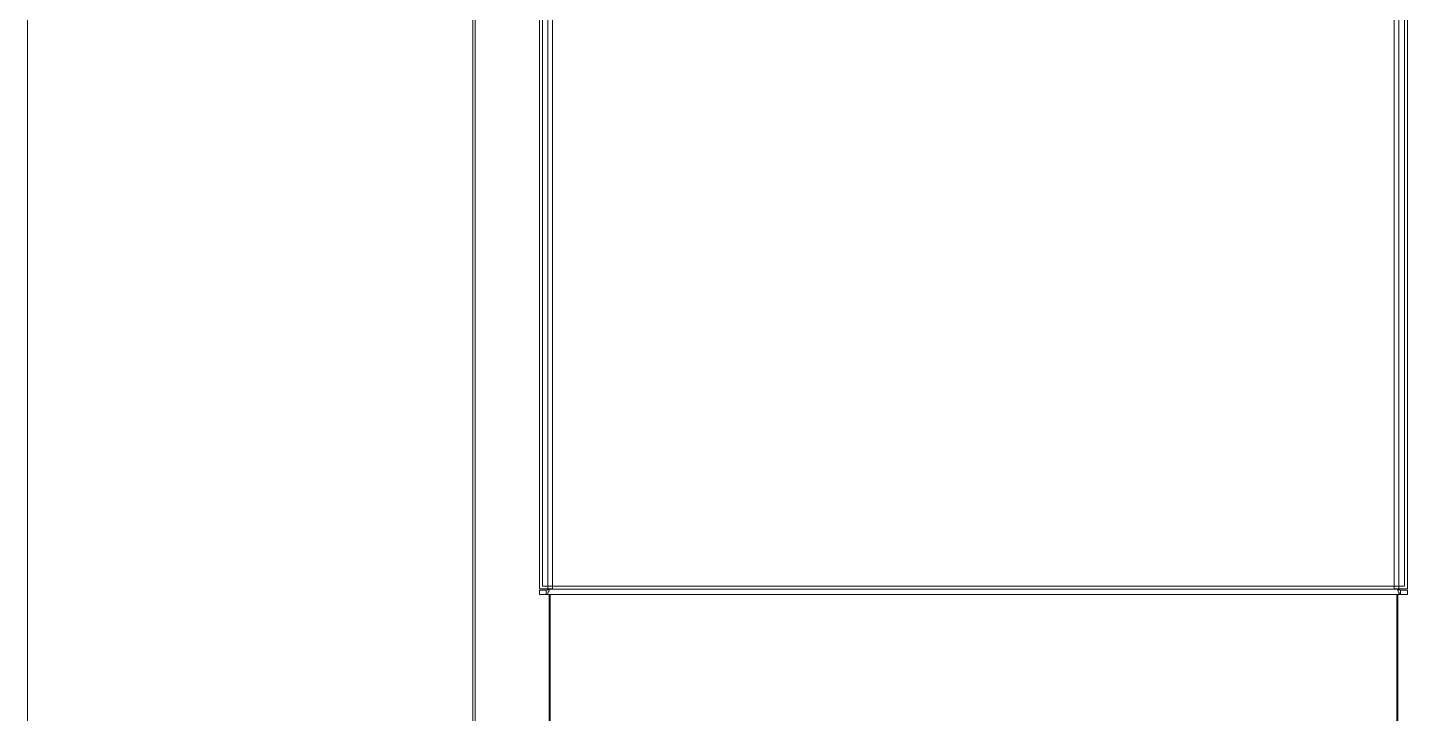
# Model space of a CAD drawing. Header units: millimetres. Extents: x 0 to 100, y -18 to 195.
# Drawn here: x 41.66 to 77.45, y 129.24 to 147.02 of the extents above; entities that cross this region are included whole.
import ezdxf

# ---------------------------------------------------------------- set-up
doc = ezdxf.new("R2010")
doc.units = ezdxf.units.MM
doc.layers.add('4203-78016_1_0', color=7, linetype='Continuous')
doc.layers.add('4203-78022_0', color=7, linetype='Continuous')

msp = doc.modelspace()

# ---------------------------------------------------------------- linework, layer by layer
at = {"layer": '4203-78016_1_0', "color": 0, "linetype": 'Continuous', "lineweight": 9}
for p, q in [((53.204, 194.297), (53.204, 63.125)), ((53.267, 194.297), (53.267, 63.125)), ((41.655, 63.125), (41.655, 189.269)), ((55.011, 132.539), (55.011, 189.269)), ((77.373, 132.539), (77.373, 189.269)), ((55.011, 132.539), (77.373, 132.539)), ((55.183, 132.469), (55.183, 132.454)), ((77.2, 132.469), (77.2, 132.454)), ((55.183, 132.319), (55.183, 63.125)), ((55.21, 132.319), (55.21, 63.125)), ((77.174, 132.319), (77.174, 63.125)), ((77.2, 132.319), (77.2, 63.125))]:
    msp.add_line(p, q, dxfattribs=at)
at = {"layer": '4203-78022_0', "color": 0, "linetype": 'Continuous', "lineweight": 9}
for p, q in [((54.934, 132.469), (54.934, 194.147)), ((55.154, 132.469), (55.154, 194.147)), ((55.274, 132.469), (55.274, 194.147)), ((77.109, 194.147), (77.109, 132.469)), ((77.229, 194.147), (77.229, 132.469)), ((77.449, 194.147), (77.449, 132.469)), ((55.274, 132.469), (54.934, 132.469)), ((54.934, 132.319), (54.934, 132.439)), ((55.11, 132.439), (54.934, 132.439)), ((55.11, 132.319), (55.11, 132.439)), ((55.185, 132.431), (55.195, 132.459)), ((55.195, 132.459), (55.195, 132.469)), ((77.188, 132.459), (55.195, 132.459)), ((77.109, 132.469), (77.449, 132.469)), ((77.188, 132.459), (77.188, 132.469)), ((77.198, 132.431), (77.188, 132.459)), ((77.273, 132.319), (77.273, 132.439)), ((77.449, 132.439), (77.273, 132.439)), ((77.449, 132.319), (77.449, 132.439)), ((77.449, 132.319), (54.934, 132.319))]:
    msp.add_line(p, q, dxfattribs=at)
for points in [[(55.11, 132.439), (55.12, 132.439), (55.131, 132.44), (55.142, 132.442), (55.153, 132.445), (55.163, 132.448), (55.174, 132.451), (55.185, 132.455), (55.195, 132.459)], [(77.273, 132.439), (77.263, 132.439), (77.252, 132.44), (77.241, 132.442), (77.231, 132.445), (77.22, 132.448), (77.209, 132.451), (77.198, 132.455), (77.188, 132.459)], [(55.11, 132.319), (55.12, 132.321), (55.131, 132.329), (55.142, 132.342), (55.153, 132.36), (55.163, 132.381), (55.174, 132.405), (55.185, 132.431)], [(77.273, 132.319), (77.263, 132.321), (77.252, 132.329), (77.241, 132.342), (77.231, 132.36), (77.22, 132.381), (77.209, 132.405), (77.198, 132.431)]]:
    msp.add_lwpolyline(points, dxfattribs=at)

doc.saveas('drawing.dxf')
